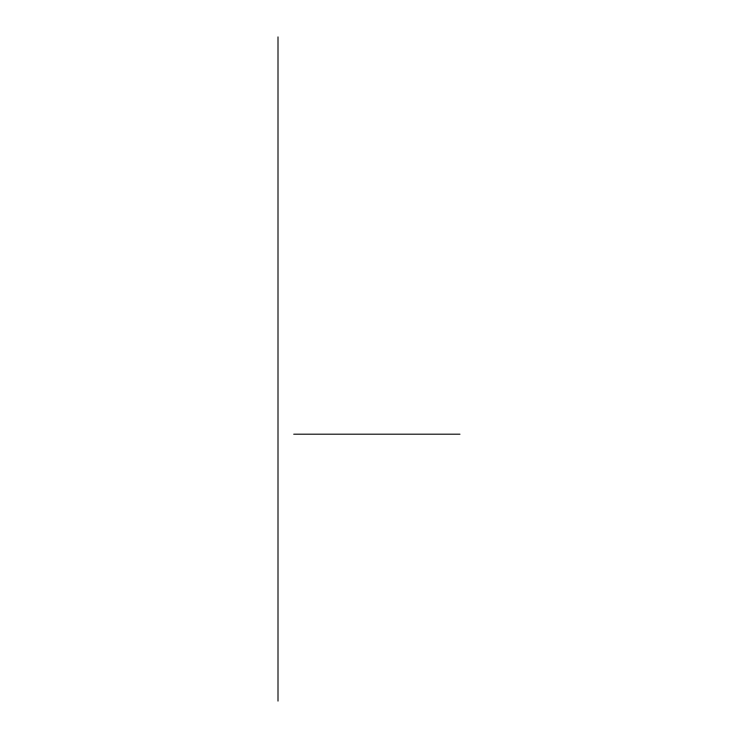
<?xml version="1.0" encoding="UTF-8"?>
<svg xmlns="http://www.w3.org/2000/svg" width="738" height="738" viewBox="0 0 738 738"><rect width="100%" height="100%" fill="white"/><g stroke="black" fill="none" stroke-linecap="round" stroke-linejoin="round"><path stroke-width="1.11" d="M293.715 434.193L459.995 434.193M278.005 36.9L278.005 701.1"/></g></svg>
